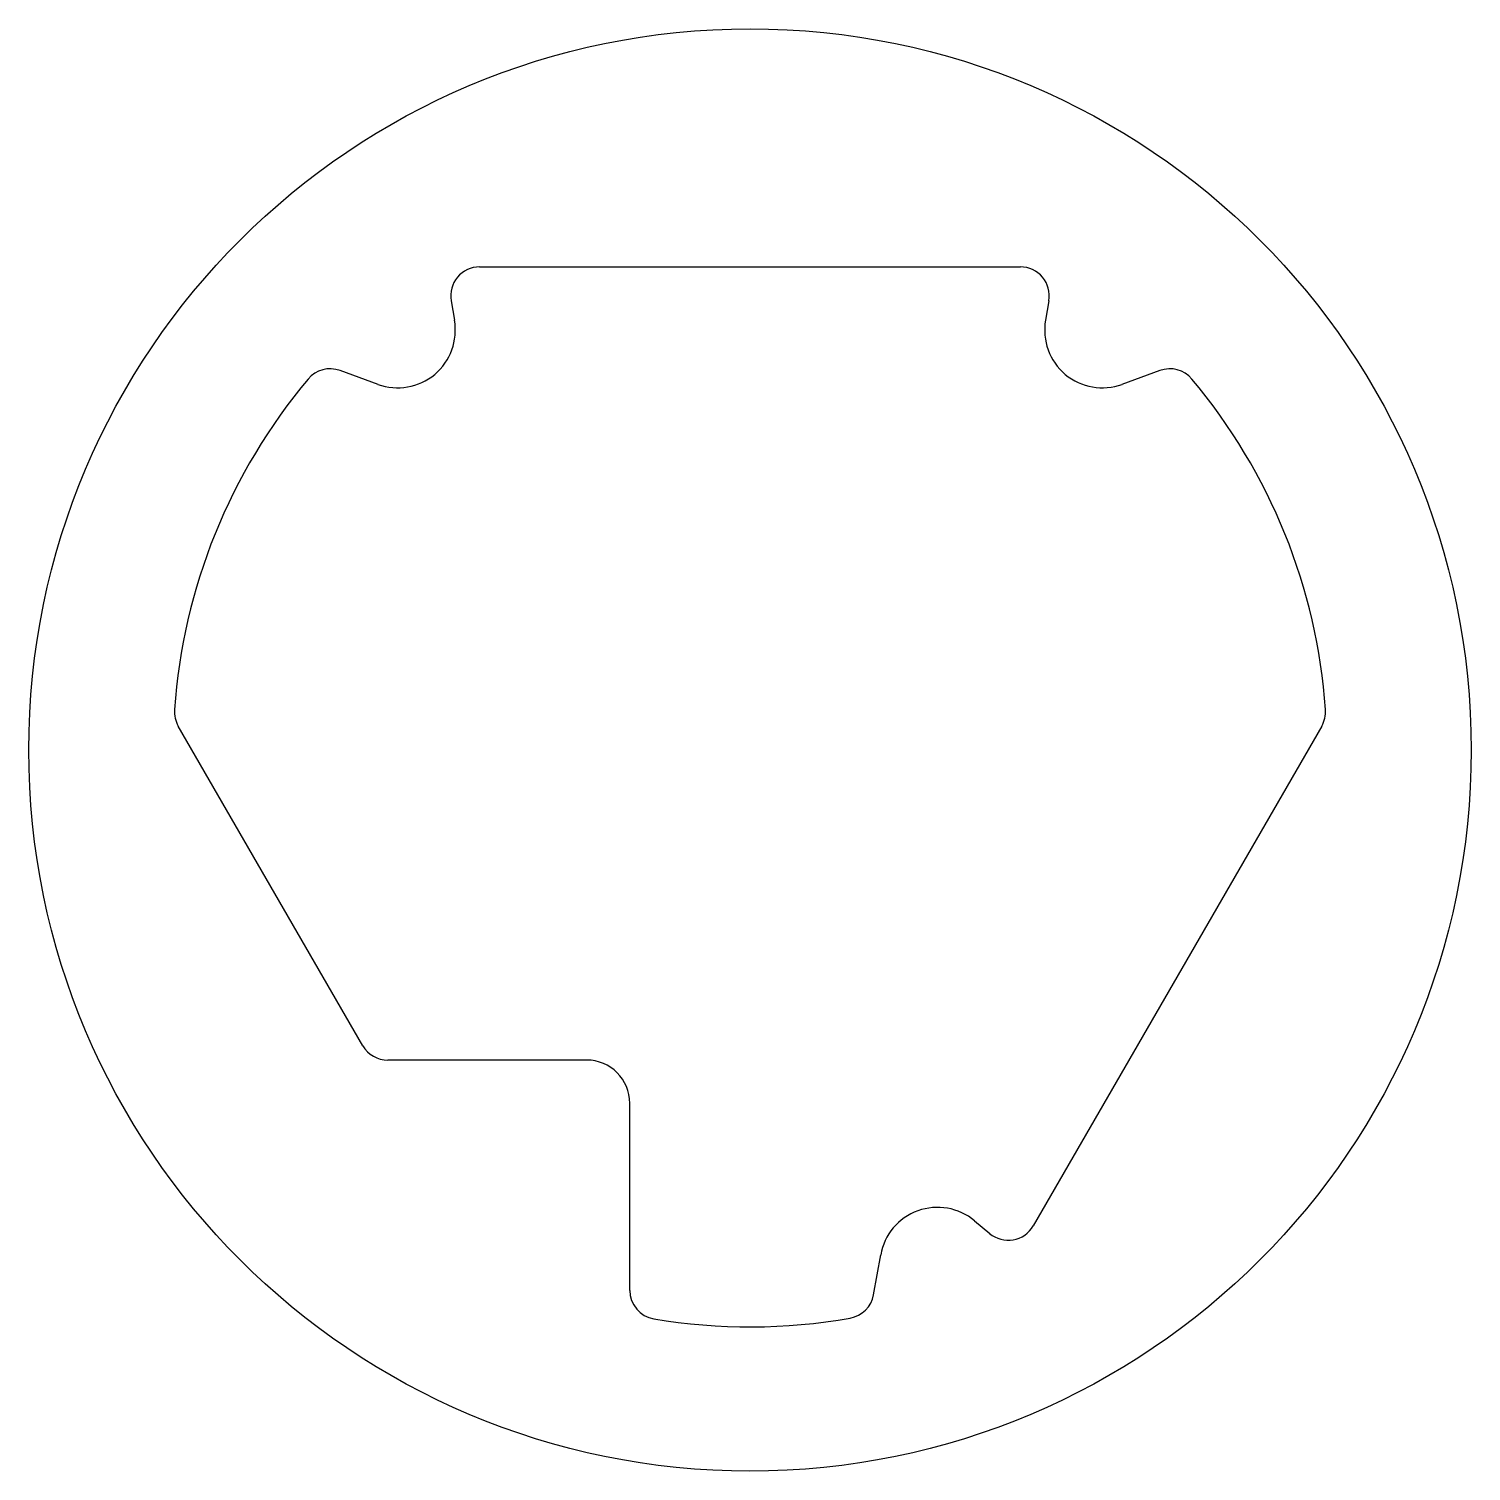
# Model space of a CAD drawing. Header units: millimetres. Extents: x 0 to 100, y 0 to 100.
import ezdxf

# ---------------------------------------------------------------- set-up
doc = ezdxf.new("R2010")
doc.units = ezdxf.units.MM
doc.header["$LTSCALE"] = 16.335
doc.layers.get('0').update_dxf_attribs({"linetype": 'CONTINUOUS'})
doc.layers.add('1__CURVES', color=7, linetype='CONTINUOUS')

msp = doc.modelspace()

# ---------------------------------------------------------------- linework, layer by layer
at = {"color": 7, "linetype": 'CONTINUOUS'}
for p, q in [((31.25, 83.5), (68.75, 83.5)), ((29.28, 81.15), (29.51, 79.8)), ((70.72, 81.15), (70.49, 79.8)), ((24.21, 75.35), (21.58, 76.31)), ((78.42, 76.31), (75.79, 75.35)), ((23.15, 29.5), (10.36, 51.66)), ((89.64, 51.66), (69.63, 17.01)), ((38.67, 28.5), (24.89, 28.5)), ((41.67, 12.53), (41.67, 25.5)), ((65.57, 17.36), (66.62, 16.48)), ((58.57, 12.23), (59.06, 14.99))]:
    msp.add_line(p, q, dxfattribs=at)
for centre, radius, start, end in [((31.25, 81.5), 2, 90, 190), ((68.75, 81.5), 2, 350, 90), ((25.57, 79.11), 4, 250, 10), ((74.43, 79.11), 4, 170, 290), ((20.89, 74.43), 2, 70, 139.9948), ((79.11, 74.43), 2, 40.0052, 110), ((50, 50), 40, 139.9948, 175.9908), ((50, 50), 40, 4.0092, 40.0052), ((12.09, 52.66), 2, 175.9908, 210), ((87.91, 52.66), 2, 330, 4.0092), ((24.89, 30.5), 2, 210, 270), ((38.67, 25.5), 3, 0, 90), ((63, 14.29), 4, 50, 170), ((67.9, 18.01), 2, 230, 330), ((43.67, 12.53), 2, 180, 260.4063), ((56.6, 12.58), 2, 280.0052, 350), ((50, 50), 40, 260.4063, 280.0052)]:
    msp.add_arc(centre, radius, start, end, dxfattribs=at)
at = {"layer": '1__CURVES', "color": 4, "linetype": 'CONTINUOUS'}
msp.add_circle((50, 50), 50, dxfattribs=at)

doc.saveas('drawing.dxf')
